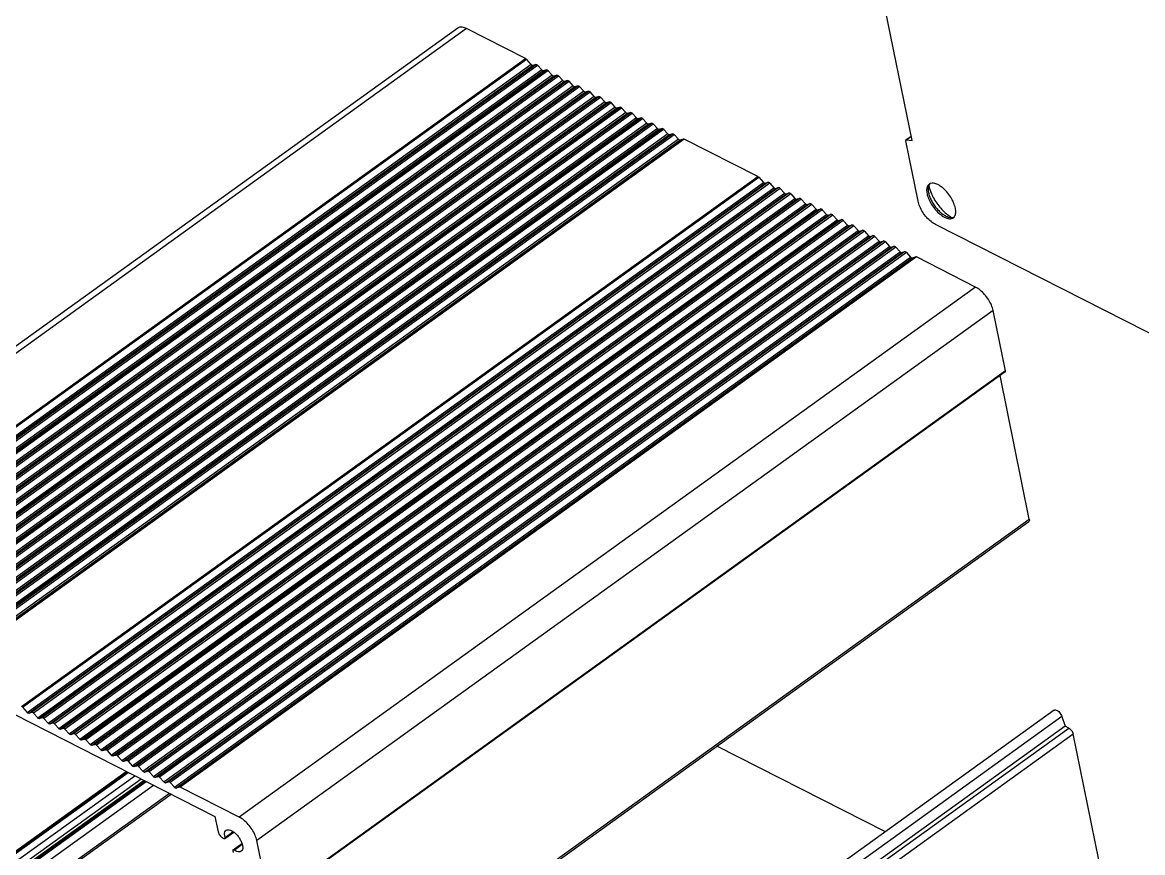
# Model space of a CAD drawing. Header units: millimetres. Extents: x 1367 to 2763, y -1119 to 322.
# Drawn here: x 1699.8 to 1807.9, y 29 to 109.2 of the extents above; entities that cross this region are included whole.
import ezdxf

# ---------------------------------------------------------------- set-up
doc = ezdxf.new("R2010")
doc.units = ezdxf.units.MM

msp = doc.modelspace()

# ---------------------------------------------------------------- linework, layer by layer
at = {"color": 7, "linetype": 'Continuous'}
for p, q in [((1785.673, 97.763), (1779.673, 127.144)), ((1741.803, 108.621), (1670.703, 57.429)), ((1742.65, 108.569), (1671.551, 57.377)), ((1748.36, 105.671), (1742.65, 108.569)), ((1677.26, 54.479), (1748.36, 105.671)), ((1677.342, 54.413), (1748.442, 105.605)), ((1748.901, 105.097), (1677.801, 53.905)), ((1749.054, 105.019), (1677.954, 53.827)), ((1678.253, 53.922), (1749.352, 105.114)), ((1678.406, 53.844), (1749.506, 105.036)), ((1748.901, 105.097), (1748.442, 105.605)), ((1749.352, 105.114), (1749.054, 105.019)), ((1749.916, 104.582), (1749.506, 105.036)), ((1749.916, 104.582), (1678.816, 53.39)), ((1750.069, 104.504), (1678.97, 53.312)), ((1679.268, 53.406), (1750.368, 104.598)), ((1679.421, 53.329), (1750.521, 104.521)), ((1750.931, 104.066), (1679.832, 52.874)), ((1751.085, 103.989), (1679.985, 52.797)), ((1680.283, 52.891), (1751.383, 104.083)), ((1680.437, 52.813), (1751.536, 104.005)), ((1750.368, 104.598), (1750.069, 104.504)), ((1750.931, 104.066), (1750.521, 104.521)), ((1751.383, 104.083), (1751.085, 103.989)), ((1751.947, 103.551), (1751.536, 104.005)), ((1751.947, 103.551), (1680.847, 52.359)), ((1752.1, 103.473), (1681, 52.281)), ((1681.299, 52.376), (1752.398, 103.568)), ((1681.452, 52.298), (1752.552, 103.49)), ((1752.962, 103.035), (1681.863, 51.844)), ((1753.115, 102.958), (1682.016, 51.766)), ((1682.314, 51.86), (1753.414, 103.052)), ((1682.467, 51.782), (1753.567, 102.974)), ((1752.398, 103.568), (1752.1, 103.473)), ((1752.962, 103.035), (1752.552, 103.49)), ((1753.414, 103.052), (1753.115, 102.958)), ((1753.977, 102.52), (1753.567, 102.974)), ((1753.977, 102.52), (1682.878, 51.328)), ((1754.131, 102.442), (1683.031, 51.25)), ((1683.329, 51.345), (1754.429, 102.537)), ((1683.483, 51.267), (1754.582, 102.459)), ((1754.993, 102.005), (1683.893, 50.813)), ((1755.146, 101.927), (1684.046, 50.735)), ((1684.345, 50.829), (1755.444, 102.021)), ((1684.498, 50.752), (1755.598, 101.944)), ((1754.429, 102.537), (1754.131, 102.442)), ((1754.993, 102.005), (1754.582, 102.459)), ((1755.444, 102.021), (1755.146, 101.927)), ((1756.008, 101.489), (1755.598, 101.944)), ((1756.008, 101.489), (1684.909, 50.297)), ((1756.161, 101.412), (1685.062, 50.22)), ((1685.36, 50.314), (1756.46, 101.506)), ((1685.513, 50.236), (1756.613, 101.428)), ((1757.023, 100.974), (1685.924, 49.782)), ((1757.177, 100.896), (1686.077, 49.704)), ((1686.376, 49.799), (1757.475, 100.99)), ((1686.529, 49.721), (1757.628, 100.913)), ((1756.46, 101.506), (1756.161, 101.412)), ((1757.023, 100.974), (1756.613, 101.428)), ((1757.475, 100.99), (1757.177, 100.896)), ((1758.039, 100.458), (1757.628, 100.913)), ((1758.039, 100.458), (1686.939, 49.267)), ((1758.192, 100.381), (1687.092, 49.189)), ((1687.391, 49.283), (1758.49, 100.475)), ((1687.544, 49.205), (1758.644, 100.397)), ((1759.054, 99.943), (1687.955, 48.751)), ((1759.207, 99.865), (1688.108, 48.673)), ((1688.406, 48.768), (1759.506, 99.96)), ((1688.559, 48.69), (1759.659, 99.882)), ((1758.49, 100.475), (1758.192, 100.381)), ((1759.054, 99.943), (1758.644, 100.397)), ((1759.506, 99.96), (1759.207, 99.865)), ((1760.069, 99.428), (1759.659, 99.882)), ((1760.069, 99.428), (1688.97, 48.236)), ((1760.223, 99.35), (1689.123, 48.158)), ((1689.422, 48.252), (1760.521, 99.444)), ((1689.575, 48.175), (1760.674, 99.367)), ((1761.085, 98.912), (1689.985, 47.72)), ((1761.238, 98.835), (1690.138, 47.643)), ((1690.437, 47.737), (1761.536, 98.929)), ((1690.59, 47.659), (1761.69, 98.851)), ((1760.521, 99.444), (1760.223, 99.35)), ((1761.085, 98.912), (1760.674, 99.367)), ((1761.536, 98.929), (1761.238, 98.835)), ((1762.1, 98.397), (1761.69, 98.851)), ((1762.1, 98.397), (1691.001, 47.205)), ((1762.253, 98.319), (1691.154, 47.127)), ((1691.452, 47.222), (1762.552, 98.413)), ((1691.605, 47.144), (1762.705, 98.336)), ((1763.116, 97.881), (1692.016, 46.69)), ((1763.269, 97.804), (1692.169, 46.612)), ((1763.602, 97.909), (1692.503, 46.717)), ((1763.673, 97.897), (1692.574, 46.705)), ((1762.552, 98.413), (1762.253, 98.319)), ((1763.116, 97.881), (1762.705, 98.336)), ((1763.602, 97.909), (1763.269, 97.804)), ((1770.785, 94.287), (1763.673, 97.897)), ((1786.255, 91.905), (1785.063, 97.741)), ((1785.083, 97.834), (1785.127, 97.843)), ((1785.116, 97.858), (1785.584, 98.195)), ((1785.127, 97.843), (1785.588, 98.175)), ((1785.127, 97.843), (1785.673, 97.763)), ((1699.686, 43.095), (1770.785, 94.287)), ((1699.768, 43.029), (1770.867, 94.221)), ((1770.867, 94.221), (1771.327, 93.713)), ((1700.227, 42.521), (1771.327, 93.713)), ((1700.38, 42.444), (1771.48, 93.636)), ((1771.778, 93.73), (1700.679, 42.538)), ((1771.931, 93.652), (1700.832, 42.46)), ((1701.242, 42.006), (1772.342, 93.198)), ((1701.395, 41.928), (1772.495, 93.12)), ((1772.794, 93.215), (1701.694, 42.023)), ((1772.947, 93.137), (1701.847, 41.945)), ((1771.48, 93.636), (1771.778, 93.73)), ((1771.931, 93.652), (1772.342, 93.198)), ((1772.495, 93.12), (1772.794, 93.215)), ((1772.947, 93.137), (1773.357, 92.683)), ((1787.283, 93.417), (1787.287, 93.401)), ((1702.258, 41.491), (1773.357, 92.683)), ((1702.411, 41.413), (1773.51, 92.605)), ((1773.809, 92.699), (1702.709, 41.507)), ((1773.962, 92.622), (1702.862, 41.43)), ((1703.273, 40.975), (1774.373, 92.167)), ((1703.426, 40.898), (1774.526, 92.089)), ((1774.824, 92.184), (1703.725, 40.992)), ((1774.977, 92.106), (1703.878, 40.914)), ((1773.51, 92.605), (1773.809, 92.699)), ((1773.962, 92.622), (1774.373, 92.167)), ((1774.526, 92.089), (1774.824, 92.184)), ((1774.977, 92.106), (1775.388, 91.652)), ((1704.288, 40.46), (1775.388, 91.652)), ((1704.441, 40.382), (1775.541, 91.574)), ((1775.84, 91.668), (1704.74, 40.477)), ((1775.993, 91.591), (1704.893, 40.399)), ((1705.304, 39.944), (1776.403, 91.136)), ((1705.457, 39.867), (1776.556, 91.059)), ((1776.855, 91.153), (1705.755, 39.961)), ((1777.008, 91.075), (1705.908, 39.883)), ((1775.541, 91.574), (1775.84, 91.668)), ((1775.993, 91.591), (1776.403, 91.136)), ((1776.556, 91.059), (1776.855, 91.153)), ((1777.008, 91.075), (1777.419, 90.621)), ((1706.319, 39.429), (1777.419, 90.621)), ((1706.472, 39.351), (1777.572, 90.543)), ((1777.87, 90.638), (1706.771, 39.446)), ((1778.023, 90.56), (1706.924, 39.368)), ((1707.334, 38.914), (1778.434, 90.106)), ((1707.487, 38.836), (1778.587, 90.028)), ((1778.886, 90.122), (1707.786, 38.93)), ((1779.039, 90.044), (1707.939, 38.853)), ((1777.572, 90.543), (1777.87, 90.638)), ((1778.023, 90.56), (1778.434, 90.106)), ((1778.587, 90.028), (1778.886, 90.122)), ((1779.039, 90.044), (1779.449, 89.59)), ((1789.134, 90.239), (1789.218, 90.223)), ((1789.213, 90.516), (1789.25, 90.489)), ((1708.35, 38.398), (1779.449, 89.59)), ((1708.503, 38.321), (1779.602, 89.512)), ((1779.901, 89.607), (1708.801, 38.415)), ((1780.054, 89.529), (1708.954, 38.337)), ((1709.365, 37.883), (1780.465, 89.075)), ((1709.518, 37.805), (1780.618, 88.997)), ((1780.916, 89.091), (1709.817, 37.9)), ((1781.069, 89.014), (1709.97, 37.822)), ((1779.602, 89.512), (1779.901, 89.607)), ((1780.054, 89.529), (1780.465, 89.075)), ((1780.618, 88.997), (1780.916, 89.091)), ((1781.069, 89.014), (1781.48, 88.559)), ((1837.103, 64.685), (1787.945, 89.638)), ((1710.38, 37.367), (1781.48, 88.559)), ((1710.533, 37.29), (1781.633, 88.482)), ((1781.932, 88.576), (1710.832, 37.384)), ((1782.085, 88.498), (1710.985, 37.306)), ((1711.396, 36.852), (1782.495, 88.044)), ((1711.549, 36.774), (1782.648, 87.966)), ((1782.947, 88.061), (1711.847, 36.869)), ((1783.1, 87.983), (1712, 36.791)), ((1781.633, 88.482), (1781.932, 88.576)), ((1782.085, 88.498), (1782.495, 88.044)), ((1782.648, 87.966), (1782.947, 88.061)), ((1783.1, 87.983), (1783.511, 87.529)), ((1712.411, 36.337), (1783.511, 87.529)), ((1712.564, 36.259), (1783.664, 87.451)), ((1783.962, 87.545), (1712.863, 36.353)), ((1784.115, 87.467), (1713.016, 36.276)), ((1713.426, 35.821), (1784.526, 87.013)), ((1713.579, 35.744), (1784.679, 86.935)), ((1784.978, 87.03), (1713.878, 35.838)), ((1785.131, 86.952), (1714.031, 35.76)), ((1783.664, 87.451), (1783.962, 87.545)), ((1784.115, 87.467), (1784.526, 87.013)), ((1784.679, 86.935), (1784.978, 87.03)), ((1785.131, 86.952), (1785.541, 86.498)), ((1714.442, 35.306), (1785.541, 86.498)), ((1714.595, 35.228), (1785.694, 86.42)), ((1786.028, 86.526), (1714.929, 35.334)), ((1786.099, 86.514), (1715, 35.322)), ((1785.694, 86.42), (1786.028, 86.526)), ((1791.808, 83.615), (1786.099, 86.514)), ((1791.808, 83.615), (1720.709, 32.424)), ((1793.499, 81.349), (1722.399, 30.157)), ((1794.691, 75.512), (1793.499, 81.349)), ((1794.691, 75.512), (1723.591, 24.32)), ((1794.67, 75.42), (1723.628, 24.269)), ((1797.001, 61.193), (1794.169, 75.059)), ((1725.851, 9.769), (1796.951, 60.961)), ((1725.901, 10.001), (1797.001, 61.193)), ((1674.409, 54.799), (1718.364, 32.487)), ((1699.768, 43.029), (1700.227, 42.521)), ((1700.38, 42.444), (1700.679, 42.538)), ((1700.832, 42.46), (1701.242, 42.006)), ((1799.412, 42.744), (1728.312, -8.448)), ((1701.395, 41.928), (1701.694, 42.023)), ((1701.847, 41.945), (1702.258, 41.491)), ((1702.411, 41.413), (1702.709, 41.507)), ((1702.862, 41.43), (1703.273, 40.975)), ((1800.151, 42.137), (1729.052, -9.055)), ((1800.471, 41.193), (1729.372, -9.998)), ((1800.151, 42.137), (1800.471, 41.193)), ((1800.814, 41.02), (1800.471, 41.193)), ((1703.426, 40.898), (1703.725, 40.992)), ((1703.878, 40.914), (1704.288, 40.46)), ((1704.441, 40.382), (1704.74, 40.477)), ((1704.893, 40.399), (1705.304, 39.944)), ((1729.714, -10.172), (1800.814, 41.02)), ((1730.137, -10.739), (1801.236, 40.453)), ((1804.156, 26.155), (1801.236, 40.453)), ((1705.457, 39.867), (1705.755, 39.961)), ((1705.908, 39.883), (1706.319, 39.429)), ((1706.472, 39.351), (1706.771, 39.446)), ((1706.924, 39.368), (1707.334, 38.914)), ((1783.1, 30.999), (1766.817, 39.265)), ((1707.487, 38.836), (1707.786, 38.93)), ((1707.939, 38.853), (1708.35, 38.398)), ((1708.503, 38.321), (1708.801, 38.415)), ((1708.954, 38.337), (1709.365, 37.883)), ((1709.518, 37.805), (1709.817, 37.9)), ((1679.66, 15.142), (1709.793, 36.838)), ((1709.97, 37.822), (1710.38, 37.367)), ((1710.533, 37.29), (1710.832, 37.384)), ((1710.985, 37.306), (1711.396, 36.852)), ((1711.549, 36.774), (1711.847, 36.869)), ((1712, 36.791), (1712.411, 36.337)), ((1679.871, 15.129), (1709.928, 36.769)), ((1679.93, 15.099), (1709.986, 36.74)), ((1680.332, 14.608), (1710.622, 36.417)), ((1680.534, 14.012), (1711.226, 36.11)), ((1711.515, 35.964), (1681.381, 14.268)), ((1711.65, 35.895), (1681.593, 14.255)), ((1681.652, 14.225), (1711.708, 35.866)), ((1712.564, 36.259), (1712.863, 36.353)), ((1713.016, 36.276), (1713.426, 35.821)), ((1713.579, 35.744), (1713.878, 35.838)), ((1714.031, 35.76), (1714.442, 35.306)), ((1682.074, 13.659), (1712.417, 35.506)), ((1682.361, 11.777), (1714.118, 34.642)), ((1682.411, 12.009), (1713.959, 34.723)), ((1714.595, 35.228), (1714.929, 35.334)), ((1720.709, 32.424), (1715, 35.322)), ((1718.364, 32.487), (1718.669, 30.995)), ((1719.091, 30.428), (1719.233, 30.356)), ((1719.318, 30.351), (1720.179, 30.97)), ((1719.334, 30.46), (1720.112, 31.02)), ((1720.106, 29.257), (1720.967, 29.876)), ((1720.215, 29.237), (1720.993, 29.797)), ((1723.591, 24.32), (1722.399, 30.157)), ((1720.086, 29.164), (1720.121, 28.99))]:
    msp.add_line(p, q, dxfattribs=at)
for points, start_tangent, end_tangent in [([(1742.65, 108.569), (1742.243, 108.707), (1741.907, 108.677), (1741.804, 108.619)], (-0.8916943, 0.4526381), (-0.8066444, -0.5910371)), ([(1748.36, 105.671), (1748.387, 105.654), (1748.415, 105.632), (1748.442, 105.605)], (0.8916943, -0.452638), (0.6704974, -0.7419119)), ([(1748.901, 105.097), (1748.955, 105.048), (1749.009, 105.021), (1749.054, 105.019)], (0.6704974, -0.7419118), (0.9535131, 0.3013517)), ([(1749.352, 105.114), (1749.397, 105.112), (1749.451, 105.085), (1749.506, 105.036)], (0.9535131, 0.3013517), (0.6704974, -0.7419118)), ([(1749.916, 104.582), (1749.971, 104.533), (1750.024, 104.505), (1750.069, 104.504)], (0.6704974, -0.7419118), (0.9535131, 0.3013517)), ([(1750.368, 104.598), (1750.413, 104.597), (1750.466, 104.57), (1750.521, 104.521)], (0.9535131, 0.3013517), (0.6704974, -0.7419118)), ([(1750.931, 104.066), (1750.986, 104.017), (1751.04, 103.99), (1751.085, 103.989)], (0.6704974, -0.7419118), (0.9535131, 0.3013517)), ([(1751.383, 104.083), (1751.428, 104.081), (1751.482, 104.054), (1751.536, 104.005)], (0.9535131, 0.3013517), (0.6704974, -0.7419118)), ([(1751.947, 103.551), (1752.001, 103.502), (1752.055, 103.475), (1752.1, 103.473)], (0.6704974, -0.7419118), (0.9535131, 0.3013517)), ([(1752.398, 103.568), (1752.443, 103.566), (1752.497, 103.539), (1752.552, 103.49)], (0.9535131, 0.3013517), (0.6704974, -0.7419118)), ([(1752.962, 103.035), (1753.017, 102.986), (1753.07, 102.959), (1753.115, 102.958)], (0.6704974, -0.7419118), (0.9535131, 0.3013517)), ([(1753.414, 103.052), (1753.459, 103.051), (1753.512, 103.023), (1753.567, 102.974)], (0.9535131, 0.3013517), (0.6704974, -0.7419118)), ([(1753.977, 102.52), (1754.032, 102.471), (1754.086, 102.444), (1754.131, 102.442)], (0.6704974, -0.7419118), (0.9535131, 0.3013517)), ([(1754.429, 102.537), (1754.474, 102.535), (1754.528, 102.508), (1754.582, 102.459)], (0.9535131, 0.3013517), (0.6704974, -0.7419118)), ([(1754.993, 102.005), (1755.047, 101.956), (1755.101, 101.928), (1755.146, 101.927)], (0.6704974, -0.7419118), (0.9535131, 0.3013517)), ([(1755.444, 102.021), (1755.489, 102.02), (1755.543, 101.993), (1755.598, 101.944)], (0.9535131, 0.3013517), (0.6704974, -0.7419118)), ([(1756.008, 101.489), (1756.063, 101.44), (1756.116, 101.413), (1756.161, 101.412)], (0.6704974, -0.7419118), (0.9535131, 0.3013517)), ([(1756.46, 101.506), (1756.505, 101.504), (1756.558, 101.477), (1756.613, 101.428)], (0.9535131, 0.3013517), (0.6704974, -0.7419118)), ([(1757.023, 100.974), (1757.078, 100.925), (1757.132, 100.898), (1757.177, 100.896)], (0.6704974, -0.7419118), (0.9535131, 0.3013517)), ([(1757.475, 100.99), (1757.52, 100.989), (1757.574, 100.962), (1757.628, 100.913)], (0.9535131, 0.3013517), (0.6704974, -0.7419118)), ([(1758.039, 100.458), (1758.093, 100.409), (1758.147, 100.382), (1758.192, 100.381)], (0.6704974, -0.7419118), (0.9535131, 0.3013517)), ([(1758.49, 100.475), (1758.535, 100.474), (1758.589, 100.446), (1758.644, 100.397)], (0.9535131, 0.3013517), (0.6704974, -0.7419118)), ([(1759.054, 99.943), (1759.109, 99.894), (1759.162, 99.867), (1759.207, 99.865)], (0.6704974, -0.7419118), (0.9535131, 0.3013517)), ([(1759.506, 99.96), (1759.551, 99.958), (1759.604, 99.931), (1759.659, 99.882)], (0.9535131, 0.3013517), (0.6704974, -0.7419118)), ([(1760.069, 99.428), (1760.124, 99.379), (1760.178, 99.351), (1760.223, 99.35)], (0.6704974, -0.7419118), (0.9535131, 0.3013517)), ([(1760.521, 99.444), (1760.566, 99.443), (1760.62, 99.416), (1760.674, 99.367)], (0.9535131, 0.3013517), (0.6704974, -0.7419118)), ([(1761.085, 98.912), (1761.139, 98.863), (1761.193, 98.836), (1761.238, 98.835)], (0.6704974, -0.7419118), (0.9535131, 0.3013517)), ([(1761.536, 98.929), (1761.581, 98.927), (1761.635, 98.9), (1761.69, 98.851)], (0.9535131, 0.3013517), (0.6704974, -0.7419118)), ([(1762.1, 98.397), (1762.155, 98.348), (1762.208, 98.321), (1762.253, 98.319)], (0.6704974, -0.7419118), (0.9535131, 0.3013517)), ([(1762.552, 98.413), (1762.597, 98.412), (1762.65, 98.385), (1762.705, 98.336)], (0.9535131, 0.3013517), (0.6704974, -0.7419118)), ([(1763.116, 97.881), (1763.17, 97.832), (1763.224, 97.805), (1763.269, 97.804)], (0.6704974, -0.7419118), (0.9535131, 0.3013517)), ([(1763.602, 97.909), (1763.623, 97.912), (1763.647, 97.908), (1763.673, 97.897)], (0.9535131, 0.3013517), (0.8916943, -0.4526381)), ([(1785.063, 97.741), (1785.062, 97.799), (1785.083, 97.834)], (-0.2000798, 0.9797796), (0.8070429, 0.5904928)), ([(1770.785, 94.287), (1770.813, 94.27), (1770.841, 94.248), (1770.867, 94.221)], (0.8916943, -0.452638), (0.6704974, -0.7419119)), ([(1771.327, 93.713), (1771.381, 93.664), (1771.435, 93.637), (1771.48, 93.636)], (0.6704974, -0.7419118), (0.9535131, 0.3013517)), ([(1771.778, 93.73), (1771.823, 93.729), (1771.877, 93.701), (1771.931, 93.652)], (0.9535131, 0.3013517), (0.6704974, -0.7419118)), ([(1772.342, 93.198), (1772.396, 93.149), (1772.45, 93.122), (1772.495, 93.12)], (0.6704974, -0.7419118), (0.9535131, 0.3013517)), ([(1772.794, 93.215), (1772.838, 93.213), (1772.892, 93.186), (1772.947, 93.137)], (0.9535131, 0.3013517), (0.6704974, -0.7419118)), ([(1787.092, 93.119), (1787.088, 93.079), (1787.12, 92.627)], (-0.1249321, -0.9921653), (0.2000798, -0.9797796)), ([(1787.322, 93.554), (1787.193, 93.418), (1787.092, 93.119)], (-0.8066406, -0.5910423), (-0.1249321, -0.9921653)), ([(1787.255, 93.33), (1787.225, 93.08)], (-0.2489548, -0.9685151), (-0.0062363, -0.9999806)), ([(1787.225, 93.08), (1787.226, 93.049), (1787.262, 92.73)], (-0.0062363, -0.9999806), (0.2000798, -0.9797796)), ([(1787.404, 93.606), (1787.356, 93.552), (1787.255, 93.33)], (-0.7051549, -0.7090533), (-0.2489548, -0.9685151)), ([(1787.287, 93.401), (1787.36, 93.118)], (0.2052839, -0.9787025), (0.2893546, -0.957222)), ([(1787.464, 93.626), (1787.425, 93.612), (1787.322, 93.554)], (-0.954976, -0.2966832), (-0.8066406, -0.5910423)), ([(1787.36, 93.118), (1787.423, 92.925), (1787.464, 92.818)], (0.2893546, -0.957222), (0.3641153, -0.9313539)), ([(1789.859, 91.237), (1789.693, 91.757), (1789.409, 92.294), (1789.035, 92.795), (1788.607, 93.212), (1788.169, 93.504), (1787.761, 93.641), (1787.464, 93.626)], (-0.2000798, 0.9797796), (-0.954976, -0.2966832)), ([(1773.357, 92.683), (1773.412, 92.634), (1773.466, 92.606), (1773.51, 92.605)], (0.6704974, -0.7419118), (0.9535131, 0.3013517)), ([(1773.809, 92.699), (1773.854, 92.698), (1773.907, 92.67), (1773.962, 92.622)], (0.9535131, 0.3013517), (0.6704974, -0.7419118)), ([(1774.373, 92.167), (1774.427, 92.118), (1774.481, 92.091), (1774.526, 92.089)], (0.6704974, -0.7419118), (0.9535131, 0.3013517)), ([(1774.824, 92.184), (1774.869, 92.182), (1774.923, 92.155), (1774.977, 92.106)], (0.9535131, 0.3013517), (0.6704974, -0.7419118)), ([(1787.12, 92.627), (1787.286, 92.108), (1787.57, 91.571), (1787.944, 91.07), (1788.372, 90.653), (1788.81, 90.361), (1789.134, 90.239)], (0.2000798, -0.9797796), (0.9746841, -0.2235863)), ([(1787.262, 92.73), (1787.363, 92.377), (1787.527, 91.999), (1787.753, 91.611), (1788.026, 91.244), (1788.327, 90.92), (1788.641, 90.657), (1788.952, 90.464), (1789.177, 90.37)], (0.2000799, -0.9797796), (0.9508827, -0.3095514)), ([(1787.464, 92.818), (1787.654, 92.396), (1787.969, 91.852), (1788.351, 91.338), (1788.773, 90.885), (1789.213, 90.516)], (0.3641153, -0.9313539), (0.8075981, -0.5897333)), ([(1775.388, 91.652), (1775.442, 91.603), (1775.496, 91.575), (1775.541, 91.574)], (0.6704974, -0.7419118), (0.9535131, 0.3013517)), ([(1775.84, 91.668), (1775.884, 91.667), (1775.938, 91.64), (1775.993, 91.591)], (0.9535131, 0.3013517), (0.6704974, -0.7419118)), ([(1776.403, 91.136), (1776.458, 91.087), (1776.512, 91.06), (1776.556, 91.059)], (0.6704974, -0.7419118), (0.9535131, 0.3013517)), ([(1776.855, 91.153), (1776.9, 91.152), (1776.953, 91.124), (1777.008, 91.075)], (0.9535131, 0.3013517), (0.6704974, -0.7419118)), ([(1787.945, 89.638), (1787.507, 89.93), (1787.079, 90.347), (1786.705, 90.848), (1786.421, 91.385), (1786.255, 91.905)], (-0.8916943, 0.4526381), (-0.2000798, 0.9797796)), ([(1789.786, 90.447), (1789.891, 90.786), (1789.859, 91.237)], (0.5488453, 0.835924), (-0.2000798, 0.9797796)), ([(1777.419, 90.621), (1777.473, 90.572), (1777.527, 90.545), (1777.572, 90.543)], (0.6704974, -0.7419118), (0.9535131, 0.3013517)), ([(1777.87, 90.638), (1777.915, 90.636), (1777.969, 90.609), (1778.023, 90.56)], (0.9535131, 0.3013517), (0.6704974, -0.7419118)), ([(1778.434, 90.106), (1778.488, 90.057), (1778.542, 90.029), (1778.587, 90.028)], (0.6704974, -0.7419118), (0.9535131, 0.3013517)), ([(1778.886, 90.122), (1778.93, 90.121), (1778.984, 90.093), (1779.039, 90.044)], (0.9535131, 0.3013517), (0.6704974, -0.7419118)), ([(1789.177, 90.37), (1789.248, 90.349), (1789.514, 90.318)], (0.9508827, -0.3095514), (0.9986353, 0.0522256)), ([(1789.218, 90.223), (1789.554, 90.253), (1789.657, 90.311)], (0.9897975, -0.1424815), (0.8066406, 0.5910423)), ([(1789.25, 90.489), (1789.523, 90.313)], (0.8146802, -0.5799105), (0.8673393, -0.4977174)), ([(1789.514, 90.318), (1789.714, 90.363)], (0.9986353, 0.0522256), (0.915601, 0.402088)), ([(1789.657, 90.311), (1789.786, 90.447)], (0.8066405, 0.5910423), (0.5488452, 0.835924)), ([(1779.449, 89.59), (1779.504, 89.541), (1779.558, 89.514), (1779.602, 89.512)], (0.6704974, -0.7419118), (0.9535131, 0.3013517)), ([(1779.901, 89.607), (1779.946, 89.605), (1780, 89.578), (1780.054, 89.529)], (0.9535131, 0.3013517), (0.6704974, -0.7419118)), ([(1780.465, 89.075), (1780.519, 89.026), (1780.573, 88.998), (1780.618, 88.997)], (0.6704974, -0.7419118), (0.9535131, 0.3013517)), ([(1780.916, 89.091), (1780.961, 89.09), (1781.015, 89.063), (1781.069, 89.014)], (0.9535131, 0.3013517), (0.6704974, -0.7419118)), ([(1781.48, 88.559), (1781.534, 88.51), (1781.588, 88.483), (1781.633, 88.482)], (0.6704974, -0.7419118), (0.9535131, 0.3013517)), ([(1781.932, 88.576), (1781.976, 88.575), (1782.03, 88.547), (1782.085, 88.498)], (0.9535131, 0.3013517), (0.6704974, -0.7419118)), ([(1782.495, 88.044), (1782.55, 87.995), (1782.604, 87.968), (1782.648, 87.966)], (0.6704974, -0.7419118), (0.9535131, 0.3013517)), ([(1782.947, 88.061), (1782.992, 88.059), (1783.046, 88.032), (1783.1, 87.983)], (0.9535131, 0.3013517), (0.6704974, -0.7419118)), ([(1783.511, 87.529), (1783.565, 87.48), (1783.619, 87.452), (1783.664, 87.451)], (0.6704974, -0.7419118), (0.9535131, 0.3013517)), ([(1783.962, 87.545), (1784.007, 87.544), (1784.061, 87.516), (1784.115, 87.467)], (0.9535131, 0.3013517), (0.6704974, -0.7419118)), ([(1784.526, 87.013), (1784.58, 86.964), (1784.634, 86.937), (1784.679, 86.935)], (0.6704974, -0.7419118), (0.9535131, 0.3013517)), ([(1784.978, 87.03), (1785.022, 87.028), (1785.076, 87.001), (1785.131, 86.952)], (0.9535131, 0.3013517), (0.6704974, -0.7419118)), ([(1785.541, 86.498), (1785.596, 86.449), (1785.65, 86.421), (1785.694, 86.42)], (0.6704974, -0.7419118), (0.9535131, 0.3013517)), ([(1786.028, 86.526), (1786.049, 86.528), (1786.073, 86.524), (1786.099, 86.514)], (0.9535131, 0.3013517), (0.8916943, -0.4526381)), ([(1793.499, 81.349), (1793.332, 81.869), (1793.049, 82.405), (1792.675, 82.907), (1792.247, 83.324), (1791.808, 83.615)], (-0.2000798, 0.9797796), (-0.8916943, 0.4526381)), ([(1794.67, 75.42), (1794.692, 75.455), (1794.691, 75.512)], (0.8070429, 0.5904928), (-0.2000798, 0.9797796)), ([(1797.001, 61.193), (1797.006, 61.056), (1796.958, 60.966), (1796.951, 60.961)], (0.2000798, -0.9797796), (-0.8209768, -0.5709616)), ([(1700.38, 42.444), (1700.335, 42.445), (1700.281, 42.472), (1700.227, 42.521)], (-0.9535131, -0.3013517), (-0.6704974, 0.7419118)), ([(1700.832, 42.46), (1700.777, 42.509), (1700.723, 42.537), (1700.679, 42.538)], (-0.6704974, 0.7419118), (-0.9535131, -0.3013517)), ([(1799.413, 42.743), (1799.453, 42.765), (1799.588, 42.76), (1799.75, 42.678), (1799.914, 42.53), (1800.055, 42.34), (1800.151, 42.137)], (0.8026662, 0.5964284), (0.321444, -0.9469286)), ([(1701.395, 41.928), (1701.351, 41.93), (1701.297, 41.957), (1701.242, 42.006)], (-0.9535131, -0.3013517), (-0.6704974, 0.7419118)), ([(1701.847, 41.945), (1701.793, 41.994), (1701.739, 42.021), (1701.694, 42.023)], (-0.6704974, 0.7419118), (-0.9535131, -0.3013517)), ([(1702.411, 41.413), (1702.366, 41.414), (1702.312, 41.442), (1702.258, 41.491)], (-0.9535131, -0.3013517), (-0.6704974, 0.7419118)), ([(1702.862, 41.43), (1702.808, 41.479), (1702.754, 41.506), (1702.709, 41.507)], (-0.6704974, 0.7419118), (-0.9535131, -0.3013517)), ([(1703.426, 40.898), (1703.381, 40.899), (1703.327, 40.926), (1703.273, 40.975)], (-0.9535131, -0.3013517), (-0.6704974, 0.7419118)), ([(1703.878, 40.914), (1703.823, 40.963), (1703.769, 40.99), (1703.725, 40.992)], (-0.6704974, 0.7419118), (-0.9535131, -0.3013517)), ([(1704.441, 40.382), (1704.397, 40.384), (1704.343, 40.411), (1704.288, 40.46)], (-0.9535131, -0.3013517), (-0.6704974, 0.7419118)), ([(1704.893, 40.399), (1704.839, 40.448), (1704.785, 40.475), (1704.74, 40.477)], (-0.6704974, 0.7419118), (-0.9535131, -0.3013517)), ([(1800.814, 41.02), (1800.951, 40.923), (1801.079, 40.782), (1801.18, 40.617), (1801.236, 40.453)], (0.8916943, -0.4526381), (0.2000798, -0.9797796)), ([(1705.457, 39.867), (1705.412, 39.868), (1705.358, 39.895), (1705.304, 39.944)], (-0.9535131, -0.3013517), (-0.6704974, 0.7419118)), ([(1705.908, 39.883), (1705.854, 39.932), (1705.8, 39.96), (1705.755, 39.961)], (-0.6704974, 0.7419118), (-0.9535131, -0.3013517)), ([(1706.472, 39.351), (1706.427, 39.353), (1706.373, 39.38), (1706.319, 39.429)], (-0.9535131, -0.3013517), (-0.6704974, 0.7419118)), ([(1706.924, 39.368), (1706.869, 39.417), (1706.815, 39.444), (1706.771, 39.446)], (-0.6704974, 0.7419118), (-0.9535131, -0.3013517)), ([(1707.487, 38.836), (1707.443, 38.837), (1707.389, 38.865), (1707.334, 38.914)], (-0.9535131, -0.3013517), (-0.6704974, 0.7419118)), ([(1707.939, 38.853), (1707.885, 38.902), (1707.831, 38.929), (1707.786, 38.93)], (-0.6704974, 0.7419118), (-0.9535131, -0.3013517)), ([(1708.503, 38.321), (1708.458, 38.322), (1708.404, 38.349), (1708.35, 38.398)], (-0.9535131, -0.3013517), (-0.6704974, 0.7419118)), ([(1708.954, 38.337), (1708.9, 38.386), (1708.846, 38.413), (1708.801, 38.415)], (-0.6704974, 0.7419118), (-0.9535131, -0.3013517)), ([(1709.518, 37.805), (1709.473, 37.807), (1709.419, 37.834), (1709.365, 37.883)], (-0.9535131, -0.3013517), (-0.6704974, 0.7419118)), ([(1709.97, 37.822), (1709.915, 37.871), (1709.861, 37.898), (1709.817, 37.9)], (-0.6704974, 0.7419118), (-0.9535131, -0.3013517)), ([(1710.533, 37.29), (1710.489, 37.291), (1710.435, 37.318), (1710.38, 37.367)], (-0.9535131, -0.3013517), (-0.6704974, 0.7419118)), ([(1710.985, 37.306), (1710.931, 37.355), (1710.877, 37.383), (1710.832, 37.384)], (-0.6704974, 0.7419118), (-0.9535131, -0.3013517)), ([(1711.549, 36.774), (1711.504, 36.776), (1711.45, 36.803), (1711.396, 36.852)], (-0.9535131, -0.3013517), (-0.6704974, 0.7419118)), ([(1712, 36.791), (1711.946, 36.84), (1711.892, 36.867), (1711.847, 36.869)], (-0.6704974, 0.7419118), (-0.9535131, -0.3013517)), ([(1712.564, 36.259), (1712.519, 36.26), (1712.466, 36.288), (1712.411, 36.337)], (-0.9535131, -0.3013517), (-0.6704974, 0.7419118)), ([(1713.016, 36.276), (1712.961, 36.325), (1712.907, 36.352), (1712.863, 36.353)], (-0.6704974, 0.7419118), (-0.9535131, -0.3013517)), ([(1713.579, 35.744), (1713.535, 35.745), (1713.481, 35.772), (1713.426, 35.821)], (-0.9535131, -0.3013517), (-0.6704974, 0.7419118)), ([(1714.031, 35.76), (1713.977, 35.809), (1713.923, 35.836), (1713.878, 35.838)], (-0.6704974, 0.7419118), (-0.9535131, -0.3013517)), ([(1714.595, 35.228), (1714.55, 35.23), (1714.496, 35.257), (1714.442, 35.306)], (-0.9535131, -0.3013517), (-0.6704974, 0.7419118)), ([(1715, 35.322), (1714.973, 35.332), (1714.949, 35.336), (1714.929, 35.334)], (-0.8916943, 0.4526381), (-0.9535131, -0.3013517)), ([(1722.399, 30.157), (1722.233, 30.677), (1721.949, 31.214), (1721.575, 31.715), (1721.148, 32.132), (1720.709, 32.424)], (-0.2000798, 0.9797796), (-0.8916943, 0.4526381)), ([(1718.669, 30.995), (1718.725, 30.831), (1718.826, 30.666), (1718.954, 30.524), (1719.091, 30.428)], (0.2000798, -0.9797796), (0.8916943, -0.4526381)), ([(1719.233, 30.356), (1719.286, 30.341), (1719.318, 30.351)], (0.8916943, -0.4526381), (0.8301002, 0.5576143)), ([(1719.334, 30.46), (1719.286, 30.756), (1719.322, 30.994), (1719.434, 31.144)], (-0.271309, 0.9624923), (0.8094608, 0.5871739)), ([(1719.318, 30.351), (1719.325, 30.356), (1719.342, 30.398), (1719.334, 30.46)], (0.8301002, 0.5576143), (-0.271309, 0.9624923)), ([(1719.434, 31.144), (1719.44, 31.148), (1719.627, 31.203), (1719.867, 31.155), (1720.135, 31.008), (1720.406, 30.776), (1720.654, 30.482), (1720.854, 30.153), (1720.988, 29.823), (1721.043, 29.522), (1721.013, 29.279), (1720.9, 29.119), (1720.895, 29.115)], (0.8094608, 0.5871739), (-0.8136258, -0.5813889)), ([(1720.085, 29.224), (1720.086, 29.164)], (-0.2793262, -0.9601963), (0.2000798, -0.9797796)), ([(1720.106, 29.257), (1720.085, 29.224)], (-0.7948716, -0.6067776), (-0.2793262, -0.9601963)), ([(1720.215, 29.237), (1720.156, 29.264), (1720.11, 29.259), (1720.106, 29.257)], (-0.8267169, 0.5626181), (-0.7948716, -0.6067776)), ([(1720.895, 29.115), (1720.717, 29.056), (1720.481, 29.097), (1720.215, 29.237)], (-0.8136258, -0.5813889), (-0.8267169, 0.5626181))]:
    msp.add_spline(points, degree=3, dxfattribs=dict(at, start_tangent=start_tangent, end_tangent=end_tangent))

doc.saveas('drawing.dxf')
